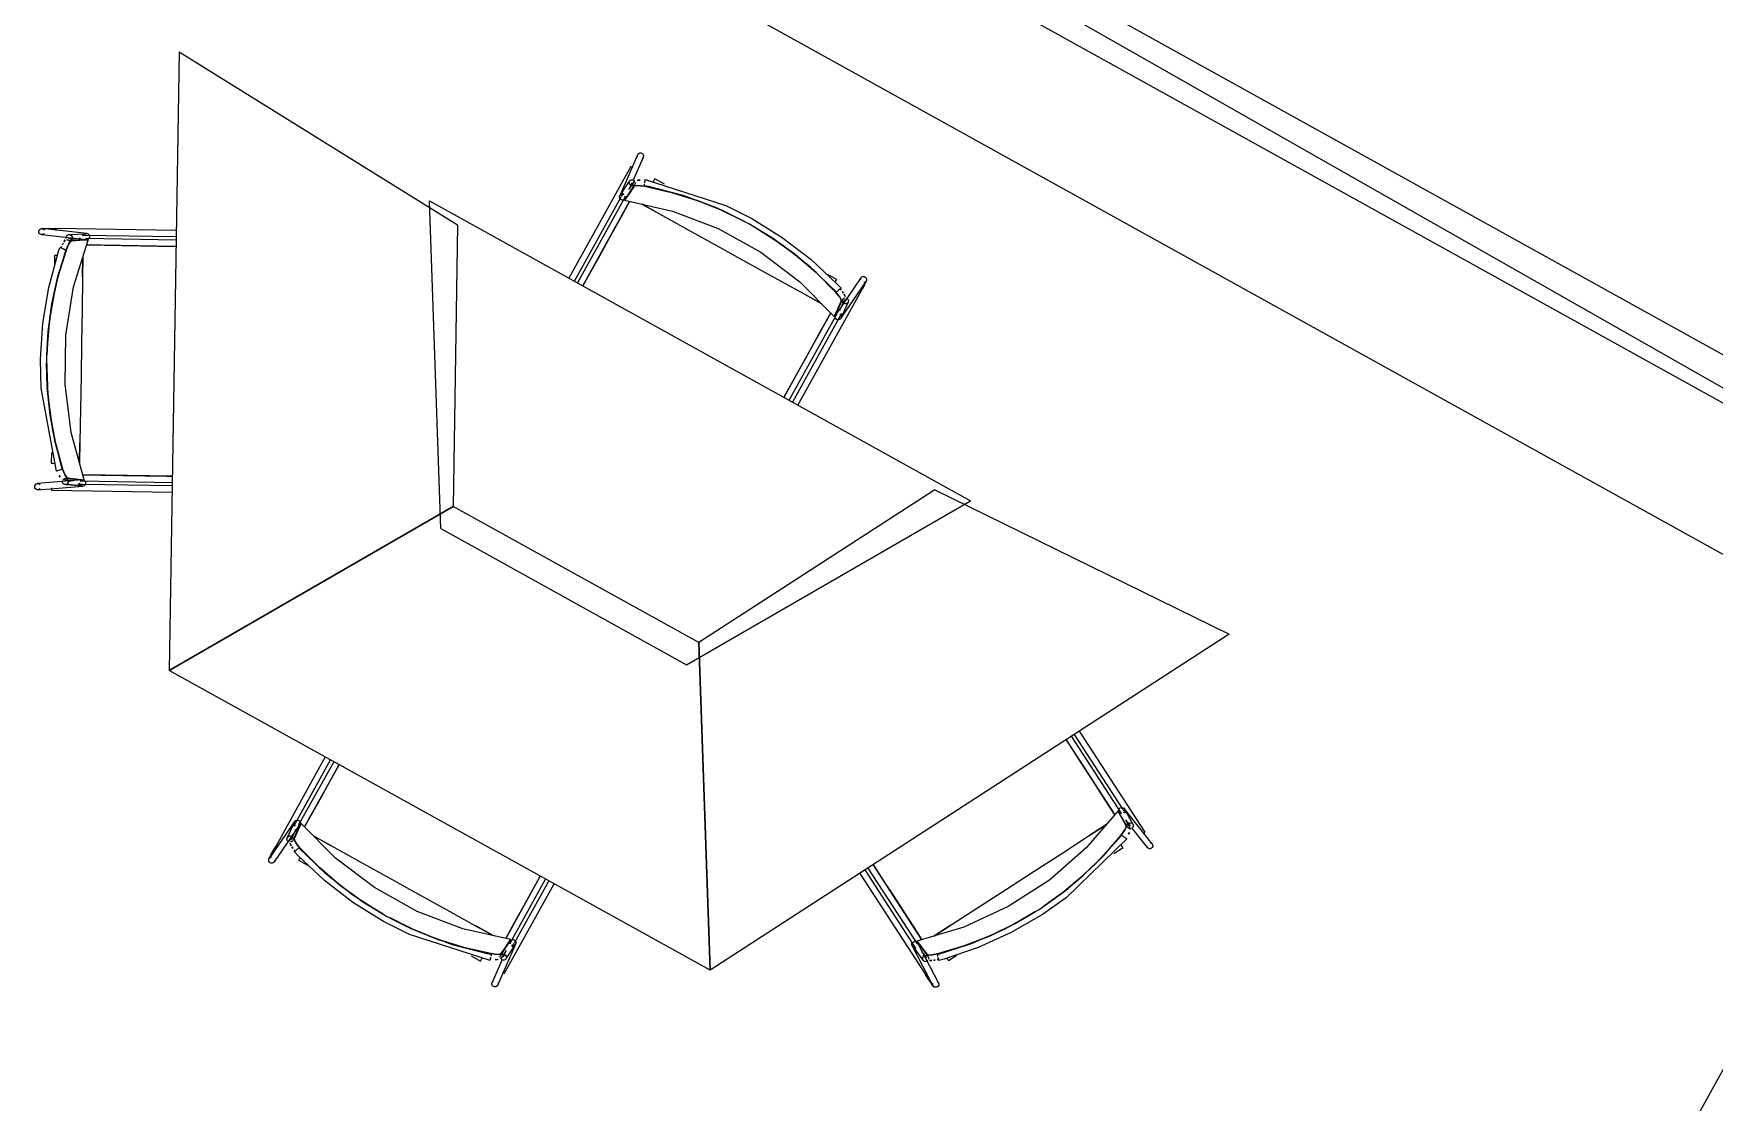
# Model space of a CAD drawing. Header units: metres. Extents: x 2.5 to 42.6, y 0.9 to 31.9.
# Drawn here: x 35.134 to 36.311, y 23.567 to 24.316 of the extents above; entities that cross this region are included whole.
import ezdxf

# ---------------------------------------------------------------- set-up
doc = ezdxf.new("R2010")
doc.units = ezdxf.units.M
doc.layers.add('ARREDI', color=9, linetype='Continuous')
doc.layers.add('PARETI_STRUTTURE', color=7, linetype='Continuous')

msp = doc.modelspace()

# ---------------------------------------------------------------- linework, layer by layer
at = {"layer": 'ARREDI'}
for points in [[(35.431, 24.1817), (35.236, 24.3029), (35.229, 23.8699)], [(35.5571, 24.2293), (35.5569, 24.2301), (35.557, 24.2308), (35.5571, 24.231), (35.5571, 24.231), (35.5573, 24.2315), (35.5579, 24.232), (35.5586, 24.2323), (35.5593, 24.2323), (35.56, 24.2321), (35.5606, 24.2316), (35.5611, 24.231)], [(35.561, 24.231), (35.5612, 24.2303), (35.5611, 24.2295), (35.561, 24.2293), (35.561, 24.2293), (35.5608, 24.2289), (35.5603, 24.2284)], [(35.551, 24.2067), (35.5518, 24.2079), (35.5552, 24.2128)], [(35.5513, 24.2107), (35.5511, 24.2114), (35.5512, 24.2122), (35.5514, 24.2127), (35.5515, 24.2128), (35.552, 24.2133), (35.552, 24.2133), (35.5527, 24.2136), (35.5534, 24.2136), (35.5542, 24.2134), (35.5548, 24.2129)], [(35.5523, 24.2228), (35.5523, 24.2228)], [(35.5531, 24.2224), (35.5526, 24.2226), (35.5524, 24.2227)], [(35.5537, 24.222), (35.5531, 24.2224)], [(35.5568, 24.2132), (35.5576, 24.2133), (35.5589, 24.2132)], [(35.5589, 24.2133), (35.5576, 24.2133)], [(35.5621, 24.2115), (35.5622, 24.2122), (35.5623, 24.2129), (35.5624, 24.2134), (35.5624, 24.2136), (35.5624, 24.2137), (35.5624, 24.2137), (35.5624, 24.2134)], [(35.5691, 24.2142), (35.5689, 24.214), (35.5687, 24.2135), (35.5684, 24.213), (35.568, 24.2123)], [(35.5445, 24.2005), (35.5443, 24.2012), (35.5444, 24.202), (35.5445, 24.2022), (35.5445, 24.2022), (35.5447, 24.2026), (35.5453, 24.2031), (35.546, 24.2034), (35.5467, 24.2035), (35.5474, 24.2032)], [(35.5482, 24.2), (35.5477, 24.1995), (35.547, 24.1992), (35.5462, 24.1992), (35.5455, 24.1994), (35.5449, 24.1999), (35.5445, 24.2005)], [(35.5546, 24.209), (35.5513, 24.2041), (35.548, 24.1992), (35.5814, 24.1916), (35.6135, 24.1794), (35.6434, 24.1628), (35.6707, 24.1421), (35.6948, 24.1178), (35.6972, 24.1232), (35.6996, 24.1286), (35.6995, 24.1295), (35.6988, 24.131), (35.6974, 24.1328), (35.6959, 24.1347)], [(35.548, 24.1992), (35.5484, 24.2021), (35.548, 24.1992)], [(35.5553, 24.2116), (35.5553, 24.2108), (35.555, 24.2103), (35.5549, 24.2102), (35.5544, 24.2097), (35.5544, 24.2097), (35.5537, 24.2094), (35.553, 24.2094), (35.5523, 24.2096), (35.5517, 24.2101), (35.5513, 24.2107)], [(35.5618, 24.209), (35.5594, 24.2094), (35.5571, 24.2095), (35.5554, 24.2093), (35.5546, 24.209)], [(35.5546, 24.209), (35.5554, 24.2093), (35.557, 24.2095), (35.5593, 24.2094), (35.5618, 24.209)], [(35.5617, 24.2094), (35.5617, 24.2096), (35.5618, 24.2101), (35.5619, 24.2107)], [(35.5618, 24.209), (35.5808, 24.2047), (35.5994, 24.1989), (35.6172, 24.1917)], [(35.6173, 24.1917), (35.5995, 24.1989), (35.5809, 24.2047), (35.562, 24.209)], [(35.4192, 23.9693), (35.4113, 24.1988), (35.7901, 23.9888)], [(35.5515, 24.1984), (35.5453, 24.1872), (35.5379, 24.1738), (35.5305, 24.1605), (35.5231, 24.1471), (35.5187, 24.1393)], [(35.5601, 24.1964), (35.5723, 24.1896)], [(35.6861, 24.1266), (35.6735, 24.1336), (35.6534, 24.1447), (35.6332, 24.1559), (35.613, 24.1671), (35.5928, 24.1783), (35.5727, 24.1895), (35.5602, 24.1964)], [(35.6324, 24.1841), (35.6178, 24.1914)], [(35.6178, 24.1914), (35.6324, 24.1841)], [(35.1382, 24.1759), (35.1378, 24.1766), (35.1377, 24.1773), (35.1379, 24.1781), (35.1383, 24.1787), (35.1389, 24.1792), (35.1396, 24.1794), (35.1401, 24.1794), (35.1404, 24.1793), (35.1411, 24.179), (35.1416, 24.1785)], [(35.1497, 24.1785), (35.1496, 24.1779)], [(35.1497, 24.1794), (35.1497, 24.1794), (35.1497, 24.1793), (35.1497, 24.179), (35.1497, 24.1785)], [(35.431, 24.1817), (35.4278, 23.9848)], [(35.6373, 24.1814), (35.6516, 24.1727), (35.6674, 24.1612), (35.6822, 24.1486), (35.6959, 24.1347)], [(35.6958, 24.1348), (35.6821, 24.1486), (35.6673, 24.1613), (35.6515, 24.1727), (35.6373, 24.1813)], [(35.1415, 24.1758), (35.1409, 24.1753), (35.1401, 24.1751), (35.1396, 24.1751), (35.1394, 24.1751), (35.1387, 24.1754), (35.1382, 24.1759)], [(35.1526, 24.1661), (35.1528, 24.166), (35.1533, 24.1658), (35.1539, 24.1656), (35.1546, 24.1653), (35.1553, 24.165)], [(35.1533, 24.1658), (35.1537, 24.1668)], [(35.1537, 24.1668), (35.1533, 24.1658)], [(35.1548, 24.1692), (35.1542, 24.1681)], [(35.1542, 24.168), (35.1547, 24.169)], [(35.1552, 24.17), (35.1562, 24.1714)], [(35.1562, 24.1715), (35.1553, 24.1701)], [(35.1553, 24.1651), (35.1559, 24.1648), (35.1563, 24.1647), (35.1566, 24.1646)], [(35.1578, 24.0047), (35.1637, 24.0041), (35.1696, 24.0035), (35.1605, 24.0365), (35.1562, 24.0705), (35.1567, 24.1048), (35.1621, 24.1386), (35.1723, 24.1713), (35.1664, 24.1709), (35.1605, 24.1705), (35.1598, 24.17), (35.1588, 24.1686), (35.1578, 24.1665), (35.1569, 24.1643)], [(35.1568, 24.1643), (35.1578, 24.1667), (35.1588, 24.1687), (35.1598, 24.17), (35.1605, 24.1705)], [(35.157, 24.1724), (35.1569, 24.1731), (35.1571, 24.1738), (35.1574, 24.1745), (35.158, 24.1749), (35.1581, 24.175), (35.1587, 24.1751), (35.1589, 24.1752), (35.1594, 24.1751), (35.1601, 24.1748), (35.1607, 24.1743)], [(35.1607, 24.1743), (35.161, 24.1736), (35.1611, 24.1729), (35.1609, 24.1721), (35.1606, 24.1715), (35.16, 24.1711), (35.16, 24.171), (35.1593, 24.1708), (35.1591, 24.1708), (35.1585, 24.1709), (35.1579, 24.1712), (35.1573, 24.1717)], [(35.1585, 24.1721), (35.1628, 24.1724), (35.1645, 24.1725)], [(35.1609, 24.1724), (35.1609, 24.1724)], [(35.166, 24.1726), (35.167, 24.1727)], [(35.1692, 24.1746), (35.1696, 24.1752), (35.1702, 24.1757), (35.1709, 24.1759), (35.1714, 24.1759), (35.1714, 24.1759), (35.1717, 24.1759), (35.1724, 24.1756), (35.1729, 24.175)], [(35.1702, 24.1722), (35.1723, 24.1713)], [(35.2334, 24.1669), (35.2204, 24.1671), (35.2075, 24.1673), (35.1946, 24.1676), (35.1817, 24.1678), (35.1712, 24.1679)], [(35.1729, 24.175), (35.1732, 24.1744), (35.1733, 24.1736), (35.1731, 24.1729), (35.1727, 24.1723), (35.1721, 24.1718), (35.1714, 24.1716)], [(35.1433, 24.0907), (35.1442, 24.1073), (35.1469, 24.1266), (35.1511, 24.1457), (35.1568, 24.1643)], [(35.1568, 24.1641), (35.1511, 24.1456), (35.1469, 24.1266), (35.1442, 24.1073), (35.1433, 24.0907)], [(35.1509, 24.1606), (35.1502, 24.1606), (35.1495, 24.1606), (35.149, 24.1606), (35.1487, 24.1606)], [(35.1686, 24.1594), (35.1684, 24.1451), (35.168, 24.1221), (35.1676, 24.099), (35.1673, 24.0759), (35.1669, 24.0528), (35.1665, 24.0298), (35.1663, 24.0155)], [(35.1684, 24.1455), (35.1686, 24.1594)], [(35.6954, 24.1417), (35.6957, 24.1424), (35.6961, 24.1429), (35.6963, 24.1434), (35.6964, 24.1436)], [(35.7131, 24.1436), (35.7133, 24.1444), (35.7135, 24.1448), (35.7135, 24.1448), (35.7136, 24.145), (35.7142, 24.1455), (35.7149, 24.1457)], [(35.7149, 24.1457), (35.7157, 24.1457), (35.7164, 24.1454), (35.717, 24.1449), (35.7173, 24.1443), (35.7174, 24.1435), (35.7173, 24.1428), (35.7171, 24.1424), (35.7171, 24.1424), (35.7169, 24.1422), (35.7163, 24.1417), (35.7156, 24.1415)], [(35.6739, 24.1334), (35.6861, 24.1266)], [(35.6959, 24.1347), (35.6975, 24.1328), (35.6988, 24.1309), (35.6996, 24.1294), (35.6997, 24.1286)], [(35.6973, 24.1357), (35.6968, 24.1353), (35.6965, 24.135), (35.6963, 24.1348)], [(35.6995, 24.1377), (35.6993, 24.1375), (35.6989, 24.1372), (35.6984, 24.1367), (35.6978, 24.1362), (35.6973, 24.1357)], [(35.6989, 24.1372), (35.6996, 24.1363)], [(35.6995, 24.1377), (35.6995, 24.1377)], [(35.702, 24.1296), (35.7002, 24.1257), (35.6995, 24.1242)], [(35.7004, 24.1353), (35.7012, 24.1342)], [(35.7029, 24.1266), (35.7022, 24.1267), (35.7014, 24.1269), (35.7009, 24.1274), (35.7005, 24.128), (35.7004, 24.1288), (35.7004, 24.1288), (35.7005, 24.1295), (35.7006, 24.1296), (35.7009, 24.1301), (35.7015, 24.1306), (35.7022, 24.1308)], [(35.7012, 24.1342), (35.7005, 24.1352)], [(35.7017, 24.1334), (35.7025, 24.1319)], [(35.7025, 24.1319), (35.7018, 24.1334)], [(35.7029, 24.1308), (35.7037, 24.1305), (35.7042, 24.13), (35.7046, 24.1294), (35.7047, 24.1287), (35.7047, 24.1286), (35.7046, 24.128), (35.7045, 24.1278), (35.7042, 24.1273), (35.7036, 24.1269), (35.7029, 24.1266)], [(35.7118, 24.1344), (35.7112, 24.1347)], [(35.7126, 24.134), (35.7126, 24.1339), (35.7125, 24.134), (35.7123, 24.1341), (35.7118, 24.1344)], [(35.6596, 24.0612), (35.6622, 24.0659), (35.6685, 24.0773), (35.6748, 24.0886), (35.681, 24.0999), (35.6873, 24.1112), (35.6923, 24.1203)], [(35.6966, 24.1193), (35.6948, 24.1178)], [(35.6978, 24.1155), (35.6971, 24.1155), (35.6964, 24.1158), (35.6958, 24.1163), (35.6954, 24.1169), (35.6953, 24.1177), (35.6955, 24.1184)], [(35.6986, 24.1195), (35.6992, 24.119), (35.6995, 24.1183), (35.6996, 24.1176), (35.6995, 24.1168), (35.6993, 24.1164), (35.6993, 24.1164), (35.6991, 24.1162), (35.6985, 24.1157), (35.6978, 24.1155)], [(35.6989, 24.1227), (35.6985, 24.1218)], [(35.1436, 24.0687), (35.1432, 24.0851)], [(35.1432, 24.085), (35.1436, 24.0688)], [(35.1436, 24.0681), (35.1456, 24.049), (35.1492, 24.0299), (35.1543, 24.0112)], [(35.1544, 24.011), (35.1492, 24.0298), (35.1456, 24.049), (35.1436, 24.0681)], [(35.1663, 24.0155), (35.1665, 24.0294)], [(35.1464, 24.015), (35.1464, 24.015)], [(35.1464, 24.015), (35.1467, 24.015), (35.1472, 24.015), (35.1478, 24.015), (35.1486, 24.0149)], [(35.1387, 23.9973), (35.1381, 23.9968), (35.1374, 23.9965), (35.1372, 23.9965), (35.1367, 23.9965), (35.136, 23.9967), (35.1354, 23.9972), (35.135, 23.9979), (35.1349, 23.9986), (35.135, 23.9993), (35.1353, 24)], [(35.1353, 24), (35.1359, 24.0005), (35.1366, 24.0008), (35.1368, 24.0008), (35.1373, 24.0008), (35.138, 24.0005), (35.1386, 24.0001)], [(35.1528, 24.0103), (35.1521, 24.0101), (35.1514, 24.0099), (35.1508, 24.0096), (35.1503, 24.0095), (35.15, 24.0094), (35.15, 24.0094), (35.15, 24.0094), (35.1502, 24.0095)], [(35.1526, 24.0053), (35.152, 24.0065)], [(35.152, 24.0064), (35.1526, 24.0053)], [(35.1541, 24.0107), (35.1539, 24.0107), (35.1534, 24.0105), (35.1528, 24.0103)], [(35.1579, 24.0009), (35.1573, 24.0004), (35.1566, 24.0001), (35.156, 24.0001), (35.1559, 24.0001), (35.1553, 24.0003), (35.1552, 24.0004), (35.1546, 24.0008), (35.1543, 24.0015), (35.1541, 24.0022)], [(35.1615, 24.0026), (35.1601, 24.0028), (35.1542, 24.0034)], [(35.1544, 24.011), (35.1552, 24.0087), (35.1562, 24.0067), (35.1571, 24.0052), (35.1578, 24.0047)], [(35.1578, 24.0047), (35.1571, 24.0052), (35.1562, 24.0066), (35.1553, 24.0086), (35.1544, 24.011)], [(35.1552, 24.0041), (35.1558, 24.0044), (35.1564, 24.0044), (35.1566, 24.0044), (35.1573, 24.0042), (35.1573, 24.0042), (35.1578, 24.0037), (35.1582, 24.0031), (35.1583, 24.0023), (35.1582, 24.0016), (35.1579, 24.0009)], [(35.1701, 23.9998), (35.1695, 23.9993), (35.1688, 23.999), (35.1686, 23.999), (35.1681, 23.999), (35.1674, 23.9992), (35.1668, 23.9997), (35.1664, 24.0003), (35.1662, 24.0011)], [(35.1696, 24.0035), (35.1667, 24.0025), (35.1696, 24.0035)], [(35.1686, 24.0069), (35.1814, 24.0067), (35.1967, 24.0065), (35.212, 24.0062), (35.2272, 24.006), (35.2312, 24.0059)], [(35.1694, 24.003), (35.17, 24.0025), (35.1704, 24.0019), (35.1705, 24.0012), (35.1704, 24.0004), (35.1701, 23.9998)], [(35.1467, 23.9977), (35.1467, 23.997)], [(35.1467, 23.997), (35.1467, 23.9965), (35.1467, 23.9962), (35.1467, 23.9962), (35.1467, 23.9962)], [(35.5914, 23.8739), (35.7901, 23.9888)], [(35.7652, 23.9964), (35.6, 23.8894)], [(35.7652, 23.9964), (35.9714, 23.8954), (35.6079, 23.6599)], [(35.6079, 23.6599), (35.6, 23.8894), (35.4278, 23.9848)], [(35.4192, 23.9693), (35.5914, 23.8739)], [(35.6, 23.8894), (35.6079, 23.6599), (35.229, 23.8699)], [(35.8912, 23.7689), (35.8843, 23.7796), (35.876, 23.7924), (35.8677, 23.8053), (35.8594, 23.8181), (35.8572, 23.8214)], [(35.3477, 23.8034), (35.3414, 23.792), (35.3352, 23.7807), (35.3289, 23.7694), (35.3238, 23.7603)], [(35.3176, 23.7612), (35.317, 23.7617), (35.3167, 23.7623), (35.3165, 23.7631), (35.3167, 23.7638), (35.3169, 23.7642), (35.3169, 23.7642), (35.3171, 23.7644), (35.3176, 23.7649), (35.3184, 23.7651)], [(35.3184, 23.7651), (35.3191, 23.7651), (35.3198, 23.7648), (35.3204, 23.7643), (35.3207, 23.7637), (35.3209, 23.7629), (35.3207, 23.7622)], [(35.8991, 23.7611), (35.8963, 23.7663), (35.8935, 23.7715), (35.8712, 23.7456), (35.8454, 23.7231), (35.8166, 23.7045), (35.7855, 23.6901), (35.7527, 23.6803), (35.7563, 23.6756), (35.7599, 23.671), (35.7608, 23.6707), (35.7625, 23.6706), (35.7647, 23.6709), (35.7671, 23.6714)], [(35.8936, 23.7715), (35.896, 23.7698), (35.8936, 23.7715)], [(35.894, 23.7717), (35.8941, 23.7724), (35.8944, 23.7731), (35.895, 23.7737), (35.8956, 23.774), (35.8964, 23.774)], [(35.8964, 23.774), (35.8971, 23.7738), (35.8977, 23.7734), (35.8979, 23.7732), (35.8979, 23.7732), (35.8982, 23.7728), (35.8983, 23.7721), (35.8983, 23.7714), (35.898, 23.7707), (35.8974, 23.7701)], [(35.8988, 23.7653), (35.8995, 23.7641), (35.9022, 23.7588)], [(35.3132, 23.7498), (35.3125, 23.7501), (35.3119, 23.7506), (35.3116, 23.7512), (35.3115, 23.7519), (35.3115, 23.752), (35.3116, 23.7527), (35.3117, 23.7528), (35.312, 23.7533), (35.3126, 23.7537), (35.3133, 23.754)], [(35.3133, 23.754), (35.314, 23.754), (35.3147, 23.7537), (35.3153, 23.7532), (35.3157, 23.7526), (35.3158, 23.7519), (35.3158, 23.7518), (35.3156, 23.7511), (35.3156, 23.751), (35.3153, 23.7505), (35.3147, 23.75), (35.314, 23.7498)], [(35.3142, 23.751), (35.316, 23.755), (35.3167, 23.7565)], [(35.4616, 23.6716), (35.4649, 23.6766), (35.4681, 23.6815), (35.4347, 23.689), (35.4027, 23.7012), (35.3727, 23.7178), (35.3454, 23.7385), (35.3214, 23.7628), (35.3189, 23.7574), (35.3165, 23.752), (35.3167, 23.7512), (35.3174, 23.7496), (35.3187, 23.7478), (35.3203, 23.7459)], [(35.3173, 23.7579), (35.3177, 23.7588)], [(35.3196, 23.7614), (35.3214, 23.7628)], [(35.3423, 23.7472), (35.3301, 23.754)], [(35.3301, 23.754), (35.3426, 23.747), (35.3628, 23.7359), (35.383, 23.7247), (35.4032, 23.7135), (35.4234, 23.7023), (35.4435, 23.6911), (35.456, 23.6842)], [(35.7646, 23.6839), (35.7766, 23.6917), (35.7959, 23.7042), (35.8153, 23.7167), (35.8347, 23.7293), (35.8541, 23.7418), (35.8734, 23.7543), (35.8854, 23.7621)], [(35.8958, 23.7547), (35.883, 23.74), (35.8691, 23.7263), (35.8544, 23.714)], [(35.8544, 23.714), (35.8691, 23.7263), (35.883, 23.7399), (35.8957, 23.7546)], [(35.8854, 23.7621), (35.8737, 23.7546)], [(35.8958, 23.7547), (35.8972, 23.7567), (35.8984, 23.7587), (35.8991, 23.7602), (35.8991, 23.7611)], [(35.8991, 23.7611), (35.8991, 23.7603), (35.8984, 23.7587), (35.8973, 23.7568), (35.8958, 23.7547)], [(35.8962, 23.7546), (35.8964, 23.7545), (35.8967, 23.7542), (35.8972, 23.7538)], [(35.8972, 23.7538), (35.8978, 23.7534), (35.8984, 23.7529), (35.8989, 23.7525), (35.8993, 23.7522), (35.8996, 23.752), (35.8996, 23.752), (35.8996, 23.752), (35.8994, 23.7522)], [(35.9018, 23.7591), (35.9011, 23.7592), (35.9005, 23.7597), (35.9001, 23.7601), (35.9, 23.7603), (35.8999, 23.761), (35.8999, 23.7617), (35.9003, 23.7624), (35.9008, 23.7629), (35.9015, 23.7632), (35.9022, 23.7633)], [(35.9009, 23.7553), (35.9016, 23.7565)], [(35.9015, 23.7564), (35.9009, 23.7553)], [(35.9022, 23.7633), (35.9029, 23.7631), (35.9036, 23.7627), (35.9039, 23.7622), (35.904, 23.7621), (35.9042, 23.7614), (35.9042, 23.7614), (35.9041, 23.7606), (35.9038, 23.76), (35.9032, 23.7594)], [(35.9111, 23.7558), (35.9117, 23.7562)], [(35.9117, 23.7562), (35.9121, 23.7565), (35.9123, 23.7566), (35.9124, 23.7566), (35.9124, 23.7566)], [(35.3036, 23.7467), (35.3036, 23.7467), (35.3036, 23.7467), (35.3039, 23.7465), (35.3043, 23.7463)], [(35.3043, 23.7463), (35.3049, 23.7459)], [(35.3145, 23.7472), (35.3137, 23.7487)], [(35.3137, 23.7487), (35.3144, 23.7472)], [(35.3158, 23.7453), (35.315, 23.7464)], [(35.315, 23.7464), (35.3157, 23.7454)], [(35.3203, 23.7459), (35.3187, 23.7479), (35.3174, 23.7497), (35.3166, 23.7512), (35.3165, 23.7521)], [(35.3173, 23.7435), (35.3166, 23.7443)], [(35.3167, 23.7429), (35.3169, 23.7431), (35.3173, 23.7435), (35.3178, 23.7439), (35.3183, 23.7444), (35.3189, 23.7449)], [(35.3167, 23.7429), (35.3167, 23.7429)], [(35.3189, 23.7449), (35.3194, 23.7453), (35.3197, 23.7456), (35.3199, 23.7458)], [(35.3789, 23.6993), (35.3646, 23.7079), (35.3488, 23.7194), (35.334, 23.7321), (35.3203, 23.7459)], [(35.3204, 23.7458), (35.3341, 23.732), (35.3489, 23.7193), (35.3646, 23.7079), (35.3789, 23.6993)], [(35.8969, 23.7459), (35.8968, 23.7461), (35.8965, 23.7465), (35.8962, 23.7471), (35.8958, 23.7477)], [(35.9155, 23.7451), (35.9148, 23.7452), (35.9142, 23.7457), (35.914, 23.7459), (35.914, 23.7459), (35.9138, 23.7463), (35.9136, 23.747)], [(35.9159, 23.7494), (35.9167, 23.7492), (35.9173, 23.7487), (35.9174, 23.7486), (35.9174, 23.7485), (35.9177, 23.7481), (35.9179, 23.7474), (35.9178, 23.7467), (35.9175, 23.746), (35.917, 23.7454), (35.9163, 23.7451), (35.9155, 23.7451)], [(35.3012, 23.7349), (35.3005, 23.7349), (35.2998, 23.7352), (35.2992, 23.7357), (35.2988, 23.7364), (35.2987, 23.7371), (35.2989, 23.7378), (35.2991, 23.7383), (35.2991, 23.7383), (35.2993, 23.7385), (35.2998, 23.7389), (35.3006, 23.7392)], [(35.3031, 23.737), (35.3029, 23.7362), (35.3027, 23.7358), (35.3027, 23.7358), (35.3025, 23.7356), (35.3019, 23.7351), (35.3012, 23.7349)], [(35.3208, 23.7389), (35.3204, 23.7382), (35.3201, 23.7377), (35.3199, 23.7372), (35.3197, 23.737)], [(35.7223, 23.7335), (35.7293, 23.7226), (35.7364, 23.7118), (35.7434, 23.7009), (35.7504, 23.6901), (35.7561, 23.6813)], [(35.4647, 23.6822), (35.4709, 23.6934), (35.4783, 23.7068), (35.4857, 23.7202), (35.4889, 23.7259)], [(35.8539, 23.7136), (35.8405, 23.7042)], [(35.8406, 23.7042), (35.8539, 23.7136)], [(35.3984, 23.6892), (35.3838, 23.6966)], [(35.3838, 23.6965), (35.3983, 23.6892)], [(35.8358, 23.7011), (35.8215, 23.6926), (35.8039, 23.6841), (35.7858, 23.677), (35.7671, 23.6714), (35.7672, 23.6709)], [(35.7673, 23.6714), (35.7859, 23.677), (35.804, 23.6841), (35.8215, 23.6927), (35.8358, 23.7011)], [(35.3989, 23.689), (35.4167, 23.6818), (35.4352, 23.6759), (35.4542, 23.6716)], [(35.4543, 23.6716), (35.4354, 23.6759), (35.4168, 23.6817), (35.3989, 23.6889)], [(35.456, 23.6842), (35.4438, 23.691)], [(35.7763, 23.6915), (35.7646, 23.6839)], [(35.4545, 23.6712), (35.4544, 23.671), (35.4544, 23.6705), (35.4542, 23.6699)], [(35.4543, 23.6716), (35.4568, 23.6713), (35.4591, 23.6711), (35.4608, 23.6713), (35.4616, 23.6716)], [(35.4616, 23.6716), (35.4608, 23.6713), (35.4591, 23.6711), (35.4569, 23.6712), (35.4544, 23.6716)], [(35.4608, 23.669), (35.4609, 23.6698), (35.4612, 23.6703), (35.4613, 23.6704), (35.4618, 23.6709), (35.4618, 23.6709), (35.4625, 23.6712), (35.4632, 23.6712), (35.4639, 23.671), (35.4645, 23.6706), (35.4649, 23.6699)], [(35.4651, 23.6739), (35.4643, 23.6727), (35.461, 23.6678)], [(35.4681, 23.6815), (35.4677, 23.6785), (35.4681, 23.6815)], [(35.468, 23.6806), (35.4685, 23.6811), (35.4692, 23.6814), (35.47, 23.6814), (35.4707, 23.6812), (35.4713, 23.6808), (35.4717, 23.6801)], [(35.4717, 23.6801), (35.4719, 23.6794), (35.4718, 23.6787), (35.4717, 23.6784), (35.4717, 23.6784), (35.4714, 23.678), (35.4709, 23.6775), (35.4702, 23.6772), (35.4694, 23.6772), (35.4687, 23.6774)], [(35.7517, 23.6759), (35.7509, 23.6759), (35.7502, 23.6762), (35.7496, 23.6766), (35.7494, 23.677), (35.7493, 23.6773), (35.7491, 23.678), (35.7492, 23.6787)], [(35.7492, 23.6787), (35.7496, 23.6794), (35.7502, 23.6799), (35.7509, 23.6802), (35.7516, 23.6802), (35.7523, 23.6799), (35.7529, 23.6795)], [(35.7532, 23.6781), (35.7527, 23.6803)], [(35.7597, 23.6685), (35.7571, 23.6719), (35.7561, 23.6732)], [(35.7567, 23.669), (35.7571, 23.6697), (35.7576, 23.6702), (35.7583, 23.6704), (35.7591, 23.6704), (35.7598, 23.6702), (35.7598, 23.6702), (35.7603, 23.6698), (35.7604, 23.6696), (35.7607, 23.6691), (35.7608, 23.6684), (35.7607, 23.6677)], [(35.7671, 23.6714), (35.7646, 23.6709), (35.7624, 23.6706), (35.7607, 23.6706), (35.7599, 23.671)], [(35.7671, 23.6709), (35.767, 23.671)], [(35.7672, 23.6709), (35.7671, 23.6714)], [(35.7673, 23.6697), (35.7672, 23.6703), (35.7671, 23.6708)], [(35.4471, 23.6664), (35.4472, 23.6667), (35.4475, 23.6671), (35.4478, 23.6677), (35.4482, 23.6683)], [(35.4541, 23.6692), (35.454, 23.6684), (35.4539, 23.6678), (35.4538, 23.6673), (35.4537, 23.667), (35.4537, 23.667), (35.4537, 23.667), (35.4538, 23.6672)], [(35.4594, 23.6674), (35.4585, 23.6673), (35.4573, 23.6674)], [(35.4573, 23.6674), (35.4586, 23.6673)], [(35.4649, 23.6699), (35.4651, 23.6692), (35.465, 23.6685), (35.4648, 23.6679), (35.4647, 23.6678), (35.4642, 23.6673), (35.4642, 23.6673), (35.4635, 23.667), (35.4627, 23.667), (35.462, 23.6672), (35.4614, 23.6677)], [(35.4625, 23.6586), (35.4631, 23.6583)], [(35.7603, 23.667), (35.7598, 23.6665), (35.7591, 23.6662), (35.7583, 23.6662), (35.7576, 23.6664), (35.7576, 23.6665), (35.7571, 23.6669), (35.757, 23.667), (35.7567, 23.6675), (35.7566, 23.6683), (35.7567, 23.669)], [(35.7615, 23.6669), (35.7632, 23.6668)], [(35.7632, 23.6669), (35.7616, 23.6669)], [(35.7642, 23.667), (35.7654, 23.6671)], [(35.7655, 23.6671), (35.7644, 23.667)], [(35.7679, 23.6676), (35.7668, 23.6674)], [(35.7668, 23.6674), (35.7679, 23.6676)], [(35.7679, 23.6676), (35.7677, 23.6683), (35.7675, 23.669)], [(35.768, 23.6668), (35.768, 23.6668), (35.768, 23.6669), (35.768, 23.6671)], [(35.7735, 23.6685), (35.7739, 23.6679), (35.7743, 23.6674), (35.7746, 23.667), (35.7747, 23.6667)], [(35.4551, 23.6496), (35.4549, 23.6503), (35.455, 23.6511), (35.4551, 23.6513), (35.4551, 23.6513), (35.4554, 23.6517), (35.4559, 23.6522)], [(35.4591, 23.6513), (35.4593, 23.6506), (35.4592, 23.6498), (35.4591, 23.6496), (35.4591, 23.6496), (35.4588, 23.6492), (35.4583, 23.6486), (35.4576, 23.6484), (35.4569, 23.6483), (35.4561, 23.6485), (35.4555, 23.649), (35.4551, 23.6496)], [(35.4631, 23.6583), (35.4636, 23.658), (35.4638, 23.6579)], [(35.4639, 23.6578), (35.4639, 23.6579)], [(35.7586, 23.6571), (35.7589, 23.6572), (35.7593, 23.6575)], [(35.7586, 23.657), (35.7586, 23.657)], [(35.7593, 23.6575), (35.7599, 23.6579)], [(35.7679, 23.6494), (35.7675, 23.6488), (35.7669, 23.6483), (35.7662, 23.648), (35.7655, 23.648), (35.7648, 23.6482), (35.7642, 23.6487), (35.7639, 23.6491), (35.7639, 23.6491), (35.7638, 23.6493), (35.7637, 23.6501), (35.7638, 23.6508)], [(35.7669, 23.652), (35.7675, 23.6515), (35.7677, 23.6511), (35.7677, 23.6511), (35.7678, 23.6509), (35.768, 23.6501), (35.7679, 23.6494)], [(36.3622, 23.2653), (36.1327, 23.2574), (36.3427, 23.6362)]]:
    msp.add_lwpolyline(points, dxfattribs=at)
msp.add_lwpolyline([(35.229, 23.8699), (35.4278, 23.9848)], close=True, dxfattribs=at)
at = {"layer": 'PARETI_STRUTTURE'}
for points in [[(37.0673, 23.6751), (34.7247, 24.9735), (37.053, 23.6493)], [(37.053, 23.6493), (34.7363, 24.9334), (34.7057, 24.8782)], [(34.7465, 24.8219), (37.0082, 23.5683)], [(35.5571, 24.231), (35.5445, 24.2022)], [(35.554, 24.2131), (35.5611, 24.2293)], [(35.5523, 24.2228), (35.509, 24.1446)], [(35.5445, 24.2022), (35.545, 24.2028), (35.5451, 24.2029), (35.5452, 24.203), (35.5453, 24.2031), (35.5453, 24.2032), (35.5454, 24.2034), (35.5455, 24.2035), (35.5455, 24.2036), (35.5456, 24.2037), (35.5457, 24.2038), (35.5458, 24.2039), (35.5458, 24.204), (35.5459, 24.2041), (35.546, 24.2042), (35.546, 24.2043), (35.5461, 24.2045), (35.5462, 24.2046), (35.5463, 24.2047), (35.5463, 24.2048), (35.5464, 24.2049), (35.5465, 24.205), (35.5465, 24.2051), (35.5466, 24.2052), (35.5467, 24.2053), (35.5468, 24.2055), (35.5468, 24.2056), (35.5469, 24.2057), (35.547, 24.2058), (35.547, 24.2059), (35.5471, 24.206), (35.5472, 24.2061), (35.5472, 24.2062), (35.5473, 24.2063), (35.5474, 24.2064), (35.5475, 24.2066), (35.5475, 24.2067), (35.5476, 24.2068), (35.5477, 24.2069), (35.5477, 24.207), (35.5478, 24.2071), (35.5479, 24.2072), (35.5479, 24.2073), (35.548, 24.2074), (35.5481, 24.2076), (35.5482, 24.2077), (35.5482, 24.2078), (35.5483, 24.2079), (35.5484, 24.208), (35.5484, 24.2081), (35.5485, 24.2082), (35.5486, 24.2083), (35.5487, 24.2084), (35.5487, 24.2085), (35.5488, 24.2086), (35.5489, 24.2088), (35.5489, 24.2089), (35.549, 24.209), (35.5491, 24.2091), (35.5492, 24.2092), (35.5492, 24.2093), (35.5493, 24.2094), (35.5494, 24.2095), (35.5494, 24.2096), (35.5495, 24.2098), (35.5496, 24.2099), (35.5497, 24.21), (35.5497, 24.2101), (35.5498, 24.2102), (35.5499, 24.2103), (35.5499, 24.2104), (35.55, 24.2105), (35.5501, 24.2106), (35.5501, 24.2107), (35.5502, 24.2109), (35.5503, 24.211), (35.5504, 24.2111), (35.5504, 24.2112), (35.5505, 24.2113), (35.5506, 24.2114), (35.5506, 24.2115), (35.5507, 24.2116), (35.5508, 24.2117), (35.5508, 24.2119), (35.5509, 24.212), (35.551, 24.2121), (35.5511, 24.2122), (35.5511, 24.2123), (35.5512, 24.2124), (35.5513, 24.2125), (35.5513, 24.2126), (35.5514, 24.2127)], [(35.5624, 24.2137), (35.6189, 24.1956), (35.637, 24.1865)], [(35.5758, 24.2105), (35.5691, 24.2142)], [(35.5128, 24.1425), (35.5456, 24.2017)], [(35.5484, 24.2016), (35.515, 24.1413)], [(35.5457, 24.2019), (35.5471, 24.2044)], [(35.5485, 24.2005), (35.5489, 24.2014)], [(35.555, 24.2103), (35.5487, 24.2005)], [(35.5514, 24.2073), (35.5533, 24.2116)], [(35.5528, 24.2095), (35.5523, 24.2086)], [(35.6349, 24.1827), (35.6124, 24.1938), (35.5889, 24.2025), (35.5646, 24.2088), (35.5617, 24.2094)], [(35.5187, 24.1392), (35.5515, 24.1984)], [(35.1399, 24.1794), (35.1412, 24.1795), (35.1428, 24.1795), (35.1461, 24.1794), (35.1497, 24.1794)], [(35.1714, 24.1759), (35.1401, 24.1794)], [(35.234, 24.178), (35.1497, 24.1794)], [(35.6963, 24.1348), (35.6782, 24.1523), (35.6585, 24.1678), (35.6374, 24.1813), (35.6349, 24.1827)], [(35.637, 24.1865), (35.6584, 24.1732), (35.6785, 24.1578), (35.6969, 24.1404), (35.6995, 24.1377)], [(35.1389, 24.0879), (35.1405, 24.1132), (35.1447, 24.1381), (35.1513, 24.1625), (35.1525, 24.1661)], [(35.1397, 24.1751), (35.1709, 24.1716)], [(35.1566, 24.1646), (35.1497, 24.1404), (35.1452, 24.1158), (35.1432, 24.0908), (35.1432, 24.0879)], [(35.1589, 24.1752), (35.1706, 24.1757)], [(35.1708, 24.1714), (35.1707, 24.1714), (35.1706, 24.1714), (35.1704, 24.1714), (35.1703, 24.1714), (35.1702, 24.1714), (35.17, 24.1714), (35.1699, 24.1714), (35.1698, 24.1713), (35.1696, 24.1713), (35.1695, 24.1713), (35.1694, 24.1713), (35.1692, 24.1713), (35.1691, 24.1713), (35.169, 24.1713), (35.1689, 24.1713), (35.1687, 24.1713), (35.1686, 24.1713), (35.1685, 24.1713), (35.1683, 24.1713), (35.1682, 24.1713), (35.1681, 24.1713), (35.1679, 24.1713), (35.1678, 24.1713), (35.1677, 24.1712), (35.1675, 24.1712), (35.1674, 24.1712), (35.1673, 24.1712), (35.1671, 24.1712), (35.167, 24.1712), (35.1669, 24.1712), (35.1668, 24.1712), (35.1666, 24.1712), (35.1665, 24.1712), (35.1664, 24.1712), (35.1662, 24.1712), (35.1661, 24.1712), (35.166, 24.1712), (35.1658, 24.1712), (35.1657, 24.1712), (35.1656, 24.1712), (35.1654, 24.1711), (35.1653, 24.1711), (35.1652, 24.1711), (35.1651, 24.1711), (35.1649, 24.1711), (35.1648, 24.1711), (35.1647, 24.1711), (35.1645, 24.1711), (35.1644, 24.1711), (35.1643, 24.1711), (35.1641, 24.1711), (35.164, 24.1711), (35.1639, 24.1711), (35.1637, 24.1711), (35.1636, 24.1711), (35.1635, 24.171), (35.1633, 24.171), (35.1632, 24.171), (35.1631, 24.171), (35.163, 24.171), (35.1628, 24.171), (35.1627, 24.171), (35.1626, 24.171), (35.1624, 24.171), (35.1623, 24.171), (35.1622, 24.171), (35.162, 24.171), (35.1619, 24.171), (35.1618, 24.171), (35.1616, 24.171), (35.1615, 24.1709), (35.1614, 24.1709), (35.1612, 24.1709), (35.1611, 24.1709), (35.161, 24.1709), (35.1609, 24.1709), (35.1607, 24.1709), (35.1606, 24.1709), (35.1605, 24.1709), (35.1603, 24.1709), (35.1602, 24.1709), (35.1601, 24.1709), (35.1599, 24.1709), (35.1598, 24.1709), (35.1597, 24.1709), (35.1596, 24.1709), (35.1594, 24.1708), (35.1593, 24.1708), (35.1591, 24.1708), (35.1591, 24.1708)], [(35.1628, 24.1724), (35.1609, 24.1724)], [(35.1682, 24.1748), (35.234, 24.1737)], [(35.2339, 24.1712), (35.1706, 24.1723)], [(35.1712, 24.1679), (35.2338, 24.1669)], [(35.1487, 24.1606), (35.1486, 24.1535)], [(35.6964, 24.1436), (35.6902, 24.1471)], [(35.7135, 24.1448), (35.6957, 24.1188)], [(35.6993, 24.1164), (35.7171, 24.1424)], [(35.7172, 24.1426), (35.7166, 24.1414), (35.7159, 24.14), (35.7143, 24.1371), (35.7126, 24.1339)], [(35.6693, 24.0558), (35.7126, 24.1339)], [(35.6956, 24.119), (35.6956, 24.1192), (35.6957, 24.1193), (35.6958, 24.1194), (35.6958, 24.1195), (35.6959, 24.1196), (35.6959, 24.1198), (35.696, 24.1199), (35.696, 24.12), (35.6961, 24.1201), (35.6961, 24.1202), (35.6962, 24.1204), (35.6963, 24.1205), (35.6963, 24.1206), (35.6964, 24.1207), (35.6964, 24.1208), (35.6965, 24.1209), (35.6965, 24.1211), (35.6966, 24.1212), (35.6967, 24.1213), (35.6967, 24.1214), (35.6968, 24.1215), (35.6968, 24.1217), (35.6969, 24.1218), (35.6969, 24.1219), (35.697, 24.122), (35.697, 24.1221), (35.6971, 24.1223), (35.6972, 24.1224), (35.6972, 24.1225), (35.6973, 24.1226), (35.6973, 24.1227), (35.6974, 24.1228), (35.6974, 24.123), (35.6975, 24.1231), (35.6975, 24.1232), (35.6976, 24.1233), (35.6977, 24.1234), (35.6977, 24.1235), (35.6978, 24.1237), (35.6978, 24.1238), (35.6979, 24.1239), (35.6979, 24.124), (35.698, 24.1241), (35.6981, 24.1243), (35.6981, 24.1244), (35.6982, 24.1245), (35.6982, 24.1246), (35.6983, 24.1247), (35.6983, 24.1249), (35.6984, 24.125), (35.6984, 24.1251), (35.6985, 24.1252), (35.6986, 24.1253), (35.6986, 24.1254), (35.6987, 24.1256), (35.6987, 24.1257), (35.6988, 24.1258), (35.6988, 24.1259), (35.6989, 24.126), (35.6989, 24.1262), (35.699, 24.1263), (35.6991, 24.1264), (35.6991, 24.1265), (35.6992, 24.1266), (35.6992, 24.1268), (35.6993, 24.1269), (35.6993, 24.127), (35.6994, 24.1271), (35.6994, 24.1272), (35.6995, 24.1274), (35.6996, 24.1275), (35.6996, 24.1276), (35.6997, 24.1277), (35.6997, 24.1278), (35.6998, 24.1279), (35.6998, 24.1281), (35.6999, 24.1282), (35.7, 24.1283), (35.7, 24.1284), (35.7001, 24.1285), (35.7001, 24.1287), (35.7002, 24.1288), (35.7002, 24.1289), (35.7003, 24.129), (35.7003, 24.1291), (35.7004, 24.1292), (35.7005, 24.1294), (35.7005, 24.1295), (35.7006, 24.1296), (35.7006, 24.1296)], [(35.6923, 24.1203), (35.6595, 24.0612)], [(35.6633, 24.0591), (35.6964, 24.1189)], [(35.6998, 24.1198), (35.6655, 24.0579)], [(35.7045, 24.1278), (35.6995, 24.1172)], [(35.7002, 24.1257), (35.7011, 24.1273)], [(35.15, 24.0094), (35.1393, 24.0677), (35.1389, 24.0879)], [(35.1432, 24.0879), (35.144, 24.0628), (35.1474, 24.038), (35.1532, 24.0136), (35.1541, 24.0107)], [(35.1465, 24.0226), (35.1464, 24.015)], [(35.1682, 24.0033), (35.1368, 24.0008)], [(35.1686, 23.999), (35.1678, 23.9992), (35.1676, 23.9992), (35.1675, 23.9992), (35.1674, 23.9992), (35.1672, 23.9992), (35.1671, 23.9992), (35.167, 23.9992), (35.1668, 23.9992), (35.1667, 23.9992), (35.1666, 23.9993), (35.1664, 23.9993), (35.1663, 23.9993), (35.1662, 23.9993), (35.1661, 23.9993), (35.1659, 23.9993), (35.1658, 23.9993), (35.1657, 23.9993), (35.1655, 23.9993), (35.1654, 23.9993), (35.1653, 23.9994), (35.1651, 23.9994), (35.165, 23.9994), (35.1649, 23.9994), (35.1648, 23.9994), (35.1646, 23.9994), (35.1645, 23.9994), (35.1644, 23.9994), (35.1642, 23.9994), (35.1641, 23.9995), (35.164, 23.9995), (35.1638, 23.9995), (35.1637, 23.9995), (35.1636, 23.9995), (35.1634, 23.9995), (35.1633, 23.9995), (35.1632, 23.9995), (35.1631, 23.9995), (35.1629, 23.9995), (35.1628, 23.9996), (35.1627, 23.9996), (35.1625, 23.9996), (35.1624, 23.9996), (35.1623, 23.9996), (35.1621, 23.9996), (35.162, 23.9996), (35.1619, 23.9996), (35.1618, 23.9996), (35.1616, 23.9997), (35.1615, 23.9997), (35.1613, 23.9997), (35.1612, 23.9997), (35.1611, 23.9997), (35.161, 23.9997), (35.1608, 23.9997), (35.1607, 23.9997), (35.1606, 23.9997), (35.1604, 23.9998), (35.1603, 23.9998), (35.1602, 23.9998), (35.16, 23.9998), (35.1599, 23.9998), (35.1598, 23.9998), (35.1597, 23.9998), (35.1595, 23.9998), (35.1594, 23.9998), (35.1593, 23.9998), (35.1591, 23.9999), (35.159, 23.9999), (35.1589, 23.9999), (35.1587, 23.9999), (35.1586, 23.9999), (35.1585, 23.9999), (35.1583, 23.9999), (35.1582, 23.9999), (35.1581, 23.9999), (35.158, 23.9999), (35.1578, 24), (35.1577, 24), (35.1576, 24), (35.1574, 24), (35.1573, 24), (35.1572, 24), (35.157, 24), (35.1569, 24), (35.1568, 24), (35.1566, 24.0001), (35.1565, 24.0001), (35.1564, 24.0001), (35.1563, 24.0001), (35.1561, 24.0001), (35.156, 24.0001)], [(35.1564, 24.0044), (35.1681, 24.0035)], [(35.1582, 24.0028), (35.1601, 24.0028)], [(35.1683, 24.0002), (35.1654, 24.0002)], [(35.1672, 24.0026), (35.2312, 24.0016)], [(35.2311, 23.9991), (35.1685, 24.0001)], [(35.2312, 24.0059), (35.1686, 24.007)], [(35.1372, 23.9965), (35.1686, 23.999)], [(35.1467, 23.9962), (35.2311, 23.9948)], [(35.8956, 23.7701), (35.8608, 23.8238)], [(35.8629, 23.8251), (35.8969, 23.7725)], [(35.9124, 23.7566), (35.8665, 23.8275)], [(35.8572, 23.8214), (35.8912, 23.7688)], [(35.3383, 23.8093), (35.3036, 23.7467)], [(35.3164, 23.7608), (35.3421, 23.8072)], [(35.3443, 23.806), (35.3197, 23.7617)], [(35.3239, 23.7603), (35.348, 23.8039)], [(35.9001, 23.7601), (35.8944, 23.7703)], [(35.8945, 23.7706), (35.8952, 23.7697)], [(35.8971, 23.7723), (35.8987, 23.7699)], [(35.9174, 23.7486), (35.8979, 23.7732)], [(35.8979, 23.7732), (35.8982, 23.7725), (35.8982, 23.7723), (35.8983, 23.7722), (35.8984, 23.7721), (35.8984, 23.772), (35.8985, 23.7719), (35.8986, 23.7718), (35.8986, 23.7717), (35.8987, 23.7716), (35.8987, 23.7714), (35.8988, 23.7713), (35.8989, 23.7712), (35.8989, 23.7711), (35.899, 23.771), (35.8991, 23.7709), (35.8991, 23.7707), (35.8992, 23.7706), (35.8993, 23.7705), (35.8993, 23.7704), (35.8994, 23.7703), (35.8995, 23.7702), (35.8995, 23.7701), (35.8996, 23.7699), (35.8997, 23.7698), (35.8997, 23.7697), (35.8998, 23.7696), (35.8998, 23.7695), (35.8999, 23.7694), (35.9, 23.7693), (35.9, 23.7691), (35.9001, 23.769), (35.9002, 23.7689), (35.9002, 23.7688), (35.9003, 23.7687), (35.9003, 23.7686), (35.9004, 23.7685), (35.9005, 23.7683), (35.9005, 23.7682), (35.9006, 23.7681), (35.9007, 23.768), (35.9007, 23.7679), (35.9008, 23.7678), (35.9009, 23.7676), (35.9009, 23.7675), (35.901, 23.7674), (35.9011, 23.7673), (35.9011, 23.7672), (35.9012, 23.7671), (35.9012, 23.767), (35.9013, 23.7669), (35.9014, 23.7667), (35.9014, 23.7666), (35.9015, 23.7665), (35.9016, 23.7664), (35.9016, 23.7663), (35.9017, 23.7662), (35.9018, 23.7661), (35.9018, 23.7659), (35.9019, 23.7658), (35.902, 23.7657), (35.902, 23.7656), (35.9021, 23.7655), (35.9022, 23.7654), (35.9022, 23.7652), (35.9023, 23.7651), (35.9023, 23.765), (35.9024, 23.7649), (35.9025, 23.7648), (35.9025, 23.7647), (35.9026, 23.7646), (35.9027, 23.7645), (35.9027, 23.7643), (35.9028, 23.7642), (35.9028, 23.7641), (35.9029, 23.764), (35.903, 23.7639), (35.903, 23.7638), (35.9031, 23.7636), (35.9032, 23.7635), (35.9032, 23.7634), (35.9033, 23.7633), (35.9034, 23.7632), (35.9034, 23.7631), (35.9035, 23.763), (35.9036, 23.7628), (35.9036, 23.7627), (35.9037, 23.7626), (35.9037, 23.7625), (35.9038, 23.7624), (35.9039, 23.7623), (35.9039, 23.7622)], [(35.8991, 23.7647), (35.902, 23.7611)], [(35.3169, 23.7642), (35.2991, 23.7383)], [(35.3027, 23.7358), (35.3205, 23.7618)], [(35.3117, 23.7528), (35.3167, 23.7634)], [(35.316, 23.755), (35.315, 23.7533)], [(35.3206, 23.7616), (35.3205, 23.7615), (35.3205, 23.7613), (35.3204, 23.7612), (35.3204, 23.7611), (35.3203, 23.761), (35.3203, 23.7609), (35.3202, 23.7607), (35.3201, 23.7606), (35.3201, 23.7605), (35.32, 23.7604), (35.32, 23.7603), (35.3199, 23.7602), (35.3199, 23.76), (35.3198, 23.7599), (35.3197, 23.7598), (35.3197, 23.7597), (35.3196, 23.7596), (35.3196, 23.7594), (35.3195, 23.7593), (35.3195, 23.7592), (35.3194, 23.7591), (35.3194, 23.759), (35.3193, 23.7589), (35.3192, 23.7587), (35.3192, 23.7586), (35.3191, 23.7585), (35.3191, 23.7584), (35.319, 23.7583), (35.319, 23.7581), (35.3189, 23.758), (35.3189, 23.7579), (35.3188, 23.7578), (35.3187, 23.7577), (35.3187, 23.7575), (35.3186, 23.7574), (35.3186, 23.7573), (35.3185, 23.7572), (35.3185, 23.7571), (35.3184, 23.757), (35.3184, 23.7568), (35.3183, 23.7567), (35.3182, 23.7566), (35.3182, 23.7565), (35.3181, 23.7564), (35.3181, 23.7562), (35.318, 23.7561), (35.318, 23.756), (35.3179, 23.7559), (35.3178, 23.7558), (35.3178, 23.7556), (35.3177, 23.7555), (35.3177, 23.7554), (35.3176, 23.7553), (35.3176, 23.7552), (35.3175, 23.755), (35.3175, 23.7549), (35.3174, 23.7548), (35.3173, 23.7547), (35.3173, 23.7546), (35.3172, 23.7545), (35.3172, 23.7543), (35.3171, 23.7542), (35.3171, 23.7541), (35.317, 23.754), (35.317, 23.7539), (35.3169, 23.7537), (35.3168, 23.7536), (35.3168, 23.7535), (35.3167, 23.7534), (35.3167, 23.7533), (35.3166, 23.7532), (35.3165, 23.753), (35.3165, 23.7529), (35.3164, 23.7528), (35.3164, 23.7527), (35.3163, 23.7526), (35.3163, 23.7524), (35.3162, 23.7523), (35.3162, 23.7522), (35.3161, 23.7521), (35.316, 23.752), (35.316, 23.7519), (35.3159, 23.7517), (35.3159, 23.7516), (35.3158, 23.7515), (35.3158, 23.7514), (35.3157, 23.7513), (35.3157, 23.7511), (35.3156, 23.751), (35.3156, 23.751)], [(35.8382, 23.7026), (35.8585, 23.7173), (35.8773, 23.7339), (35.8943, 23.7524), (35.8962, 23.7547)], [(35.9005, 23.7625), (35.8999, 23.7634)], [(35.903, 23.7598), (35.914, 23.7459)], [(35.2989, 23.738), (35.2995, 23.7392), (35.3003, 23.7407), (35.3018, 23.7435), (35.3036, 23.7467)], [(35.3792, 23.6941), (35.3577, 23.7074), (35.3377, 23.7228), (35.3193, 23.7402), (35.3167, 23.7429)], [(35.3199, 23.7458), (35.3379, 23.7283), (35.3576, 23.7128), (35.3788, 23.6993), (35.3813, 23.6979)], [(35.8996, 23.752), (35.8571, 23.7107), (35.8406, 23.699)], [(35.8905, 23.7417), (35.897, 23.7459)], [(35.3197, 23.737), (35.326, 23.7335)], [(35.7521, 23.675), (35.7164, 23.7302)], [(35.7184, 23.7315), (35.7529, 23.6784)], [(35.7561, 23.6813), (35.7221, 23.7339)], [(35.4639, 23.6578), (35.4986, 23.7205)], [(35.4888, 23.7259), (35.4647, 23.6822)], [(35.4678, 23.679), (35.4926, 23.7238)], [(35.4948, 23.7226), (35.4706, 23.679)], [(35.7127, 23.7278), (35.7586, 23.657)], [(35.4537, 23.6669), (35.3973, 23.685), (35.3792, 23.6941)], [(35.3813, 23.6979), (35.4038, 23.6868), (35.4273, 23.6781), (35.4516, 23.6718), (35.4545, 23.6712)], [(35.767, 23.671), (35.7909, 23.6787), (35.8139, 23.6888), (35.8358, 23.7011), (35.8382, 23.7026)], [(35.8406, 23.699), (35.8187, 23.6863), (35.7956, 23.6759), (35.7717, 23.6678), (35.7681, 23.6668)], [(35.4591, 23.6496), (35.4717, 23.6784)], [(35.4612, 23.6703), (35.4675, 23.6802)], [(35.4647, 23.6733), (35.4629, 23.6691)], [(35.4634, 23.6711), (35.4639, 23.672)], [(35.4717, 23.6784), (35.4711, 23.6778), (35.4711, 23.6777), (35.471, 23.6776), (35.4709, 23.6775), (35.4709, 23.6774), (35.4708, 23.6773), (35.4707, 23.6772), (35.4706, 23.677), (35.4706, 23.6769), (35.4705, 23.6768), (35.4704, 23.6767), (35.4704, 23.6766), (35.4703, 23.6765), (35.4702, 23.6764), (35.4701, 23.6763), (35.4701, 23.6762), (35.47, 23.6761), (35.4699, 23.6759), (35.4699, 23.6758), (35.4698, 23.6757), (35.4697, 23.6756), (35.4696, 23.6755), (35.4696, 23.6754), (35.4695, 23.6753), (35.4694, 23.6752), (35.4694, 23.6751), (35.4693, 23.6749), (35.4692, 23.6748), (35.4691, 23.6747), (35.4691, 23.6746), (35.469, 23.6745), (35.4689, 23.6744), (35.4689, 23.6743), (35.4688, 23.6742), (35.4687, 23.6741), (35.4686, 23.674), (35.4686, 23.6738), (35.4685, 23.6737), (35.4684, 23.6736), (35.4684, 23.6735), (35.4683, 23.6734), (35.4682, 23.6733), (35.4682, 23.6732), (35.4681, 23.6731), (35.468, 23.673), (35.4679, 23.6728), (35.4679, 23.6728), (35.4678, 23.6726), (35.4677, 23.6725), (35.4677, 23.6724), (35.4676, 23.6723), (35.4675, 23.6722), (35.4675, 23.6721), (35.4674, 23.672), (35.4673, 23.6719), (35.4672, 23.6718), (35.4672, 23.6716), (35.4671, 23.6715), (35.467, 23.6714), (35.467, 23.6713), (35.4669, 23.6712), (35.4668, 23.6711), (35.4667, 23.671), (35.4667, 23.6709), (35.4666, 23.6708), (35.4665, 23.6707), (35.4665, 23.6705), (35.4664, 23.6704), (35.4663, 23.6703), (35.4662, 23.6702), (35.4662, 23.6701), (35.4661, 23.67), (35.466, 23.6699), (35.466, 23.6698), (35.4659, 23.6697), (35.4658, 23.6695), (35.4657, 23.6694), (35.4657, 23.6693), (35.4656, 23.6692), (35.4655, 23.6691), (35.4655, 23.669), (35.4654, 23.6689), (35.4653, 23.6688), (35.4652, 23.6687), (35.4652, 23.6686), (35.4651, 23.6684), (35.465, 23.6683), (35.465, 23.6682), (35.4649, 23.6681), (35.4648, 23.668), (35.4648, 23.6679)], [(35.4677, 23.6802), (35.4673, 23.6792)], [(35.4705, 23.6788), (35.4691, 23.6762)], [(35.7494, 23.677), (35.7639, 23.6491)], [(35.757, 23.667), (35.75, 23.6765)], [(35.7677, 23.6511), (35.7532, 23.679)], [(35.7534, 23.679), (35.7535, 23.6789), (35.7536, 23.6788), (35.7537, 23.6787), (35.7538, 23.6786), (35.7538, 23.6785), (35.7539, 23.6784), (35.754, 23.6783), (35.7541, 23.6782), (35.7541, 23.6781), (35.7542, 23.678), (35.7543, 23.6779), (35.7544, 23.6778), (35.7544, 23.6777), (35.7545, 23.6776), (35.7546, 23.6775), (35.7547, 23.6774), (35.7548, 23.6773), (35.7548, 23.6772), (35.7549, 23.677), (35.755, 23.6769), (35.7551, 23.6768), (35.7552, 23.6767), (35.7552, 23.6766), (35.7553, 23.6765), (35.7554, 23.6764), (35.7555, 23.6763), (35.7555, 23.6762), (35.7556, 23.6761), (35.7557, 23.676), (35.7558, 23.6759), (35.7559, 23.6758), (35.7559, 23.6757), (35.756, 23.6756), (35.7561, 23.6755), (35.7562, 23.6754), (35.7563, 23.6753), (35.7563, 23.6752), (35.7564, 23.675), (35.7565, 23.6749), (35.7566, 23.6748), (35.7566, 23.6747), (35.7567, 23.6746), (35.7568, 23.6745), (35.7569, 23.6744), (35.757, 23.6743), (35.757, 23.6742), (35.7571, 23.6741), (35.7572, 23.674), (35.7573, 23.6739), (35.7573, 23.6738), (35.7574, 23.6737), (35.7575, 23.6736), (35.7576, 23.6735), (35.7577, 23.6734), (35.7577, 23.6733), (35.7578, 23.6732), (35.7579, 23.673), (35.758, 23.6729), (35.7581, 23.6728), (35.7581, 23.6727), (35.7582, 23.6726), (35.7583, 23.6725), (35.7584, 23.6724), (35.7584, 23.6723), (35.7585, 23.6722), (35.7586, 23.6721), (35.7587, 23.672), (35.7588, 23.6719), (35.7588, 23.6718), (35.7589, 23.6717), (35.759, 23.6716), (35.7591, 23.6715), (35.7591, 23.6714), (35.7592, 23.6713), (35.7593, 23.6712), (35.7594, 23.671), (35.7595, 23.6709), (35.7595, 23.6708), (35.7596, 23.6707), (35.7597, 23.6706), (35.7598, 23.6705), (35.7598, 23.6704), (35.7599, 23.6703), (35.76, 23.6702), (35.7601, 23.6701), (35.7602, 23.67), (35.7602, 23.6699), (35.7603, 23.6698), (35.7604, 23.6697), (35.7604, 23.6696)], [(35.7571, 23.6719), (35.7577, 23.6709)], [(35.7747, 23.6667), (35.7807, 23.6706)], [(35.4404, 23.6701), (35.4471, 23.6664)], [(35.4622, 23.6676), (35.4551, 23.6513)], [(35.764, 23.6489), (35.7632, 23.65), (35.7623, 23.6513), (35.7605, 23.654), (35.7586, 23.657)]]:
    msp.add_lwpolyline(points, dxfattribs=at)

doc.saveas('drawing.dxf')
